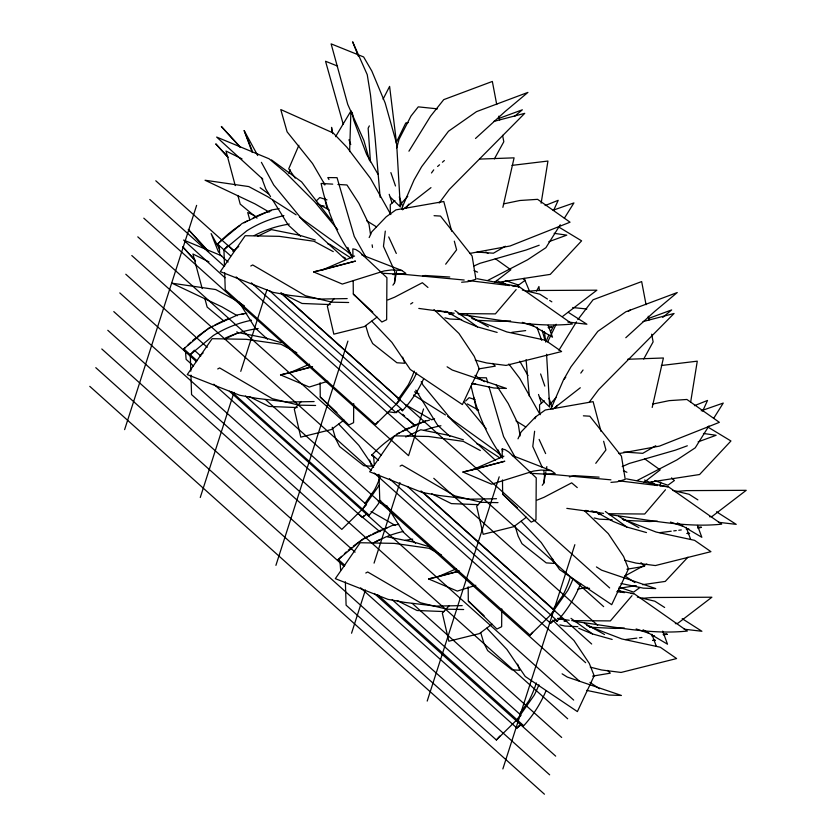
<?xml version="1.0" encoding="UTF-8"?>
<svg xmlns="http://www.w3.org/2000/svg" width="836" height="836" viewBox="0 0 836 836"><rect width="100%" height="100%" fill="white"/><g stroke="black" fill="none" stroke-linecap="round" stroke-linejoin="round"><path stroke-width="1.25" d="M353.701 403.589L353.586 422.671L348.831 424.981L320.251 396.975L320.104 382.773M501.767 608.911L501.652 626.728L496.887 629.038L468.317 601.032L468.17 586.83M349.626 151.598L350.911 111.313M392.93 285.16L394.456 283.059L395.209 275.692L394.529 270.76L383.463 246.348L385.291 231.102M542.25 485.288L543.776 483.198L544.529 475.83L543.849 470.898M534.622 431.24L532.783 446.487L542.271 467.408M541.132 203.211L547.946 161.045L511.987 165.382M660.064 485.967L660.68 482.132M690.661 402.074L697.276 361.173L661.318 365.51M394.456 283.059L396.577 271.575M543.776 483.198L545.908 471.703M546.378 469.153L546.848 466.603M502.875 207.338L514.088 157.847L479.603 159.091M652.195 407.466L663.408 357.986L627.648 359.271M396.745 147.867L399.065 139.204L411.019 116.016L418.261 106.851L437.468 108.858M547.726 341.82L556.159 324.263M124.616 429.631L196.617 205.374M193.503 365.98L186.125 359.355L185.456 351.172L183.554 349.469L183.753 348.831L208.477 328.287L237.832 314.817L246.787 313.281M228.124 262.002L219.784 254.52L219.116 246.338L217.214 244.624L217.412 243.987L242.137 223.452L271.491 209.972L279.161 208.655M200.264 497.493L234.007 392.377M240.758 371.351L267.008 289.59M275.911 565.355L347.912 341.098M340.66 569.953L339.991 561.771L338.089 560.068L338.287 559.43L363.012 538.896L392.366 525.416L398.762 524.318M374.319 465.119L373.65 456.937L371.748 455.223L371.947 454.585L378.468 460.427M213.807 384.194L362.396 517.484L366.847 513.889L368.749 515.603L368.958 514.966L231.865 391.979M251.343 282.829L396.055 412.65L400.507 409.055L402.409 410.758L402.618 410.121L269.391 290.615M351.559 633.218L365.426 589.997M374.058 563.13L399.932 482.539M423.559 408.961L408.553 455.672L143.792 218.165M427.206 701.07L499.207 476.813M502.854 768.932L574.855 544.675M360.609 587.854L516.93 728.093L521.382 724.488L523.284 726.202L523.493 725.564L377.694 594.772M389.43 478.673L550.59 623.248L555.041 619.654L556.943 621.357L557.152 620.72L407.477 486.458M298.88 145.297L288.733 168.799L295.244 178.141M288.733 173.251L290.259 169.729M396.034 142.977L405.794 122.955L408.229 122.599M401.499 209.042L414.05 179.97L421.657 166.677L448.504 131.231L476.51 111.637L527.924 92.409L505.08 111.533L475.506 138.473M545.856 341.955L548.834 335.048M550.83 409.18L563.38 380.108L570.978 366.816L597.824 331.37L625.83 311.776L677.244 292.548L654.4 311.671L625.788 337.734M369.178 237.549L371.78 231.823L386.18 216.827L395.95 209.867L443.791 201.507L451.68 231.238M553.881 209.805L558.187 200.326L545.124 205.551M517.986 438.827L521.11 431.951L535.5 416.955L545.271 410.006L593.111 401.635L601 431.376M702.668 411.124L707.507 400.454L694.444 405.679M534.925 418.773L536.054 416.485M369.345 125.87L368.154 128.19L370.442 161.86M383.055 99.171L389.607 86.401L396.348 141.618M536.555 291.179L538.938 286.539L539.408 290.395M550.548 331.787L553.975 325.267M494.379 158.903L503.805 141.754L502.582 135.338M643.71 359.031L653.125 341.882L651.662 334.191M335.57 136.686L350.869 111.125M408.929 151.191L430.519 116.256L443.749 99.63L492.341 81.447L496.73 104.542M558.929 350.232L576.474 321.85M577.822 319.665L593.069 299.769L641.661 281.586L646.05 304.68M560.256 224.769L545.908 247.686L527.506 259.829L487.806 280.405M564.363 218.217L573.924 202.929L553.118 210.212M708.897 425.994L695.238 447.824L676.826 459.957L637.126 480.533M713.683 418.345L723.245 403.067L701.216 410.779M397.988 399.514L408.219 384.968A112.755 110.645 17.8 0 0 414.238 371.111M224.706 272.839L225.229 289.747L375.489 424.542L396.107 404.279L413.224 379.931A116.016 113.853 17.8 0 0 416.558 372.94M365.06 503.314L374.559 489.802A112.755 110.645 17.8 0 0 380.15 477.137M190.963 375.082L191.559 394.592L341.82 529.387L362.448 509.124L379.565 484.765M553.254 609.078L562.753 595.566A112.755 110.645 17.8 0 0 570.351 576.903M378.959 474.336L379.763 500.346L530.024 635.141L550.642 614.878L567.759 590.529A116.016 113.853 17.8 0 0 573.057 578.721M519.595 713.913L529.094 700.401A112.755 110.645 17.8 0 0 536.325 682.949M345.373 581.772L346.104 605.191L496.365 739.985L516.982 719.723L534.1 695.364A116.016 113.853 17.8 0 0 538.927 684.768M405.794 208.279L408.814 204.13M431.47 172.979L433.738 169.865M555.114 408.407L557.382 405.293M580.79 373.117L583.058 370.003M439.172 203.033L449.287 189.49L524.736 113.341L493.71 121.45M589.275 402.126L598.618 389.628L674.067 313.479L643.041 321.588M445.661 264.207L456.613 249.828L454.314 241.155M595.765 463.322L605.933 449.956L603.634 441.283M564.185 379.116L565.794 377.14M516.146 289.611L495.382 313.887L458.023 313.594M665.477 489.75L644.713 514.015L608.629 513.732M631.985 595.671L610.385 620.908L571.74 620.615M400.099 204.81L407.78 196.251M549.419 404.948L556.243 397.33M224.497 266.339L223.933 249.828L228.009 245.408L234.435 251.166M190.838 371.174L190.263 354.673L194.349 350.242L200.776 356.011M396.107 404.279L400.193 399.859L281.074 292.997L302.036 303.468L330.304 304.586M362.448 509.124L366.523 504.693L245.47 396.097M550.642 614.878L554.728 610.458L422.974 492.268M516.982 719.723L521.068 715.292L392.23 599.725M334.39 298.494L327.325 306.112L333.836 334.17L364.391 326.583L377.057 317.095M301.326 401.458L294.272 409.086L300.772 437.144L331.328 429.558L343.993 420.069M483.71 498.622L476.656 506.25L483.156 534.308L513.712 526.711L526.377 517.223M449.392 605.515L442.328 613.143L448.838 641.202L479.394 633.615L492.059 624.126M687.903 557.194L665.268 581.417L642.57 584.698M316.332 200.901L319.78 197.557L326.991 199.888M465.652 401.029L469.1 397.685L475.12 399.639M437.594 166.479L439.527 164.776M442.422 162.236L444.355 160.533M394.958 200.619L390.234 204.695L390.37 213.807M544.278 400.757L539.554 404.823L539.701 413.935M514.391 116.444L522.343 109.798L498.266 118.67M662.729 317.408L671.663 309.926L648.799 318.359M223.933 249.828L246.913 230.736A116.016 113.853 17.8 0 1 283.916 215.657M232.868 251.385L238.751 246.495M190.263 354.673L213.253 335.581A116.016 113.853 17.8 0 1 251.49 320.24M200.18 355.415L203.127 352.97M628.348 311.462L630.302 309.853M402.534 209.794L430.968 187.63M552.868 409.128L580.299 387.758M494.431 282.453L510.848 269.767L495.257 258.648M643.751 482.581L660.168 469.895L644.577 458.776M562.847 316.259L596.883 290.186L537.099 290.489L526.931 291.325M640.073 587.405L633.594 592.118L619.152 587.154M410.633 304.011L412.775 302.59M646.834 563.997L624.356 576.265M505.372 246.233L493.428 253.203L477.011 252.075M655.79 445.724L642.759 453.331L623.802 452.036M250.779 266.005L252.691 264.949L305.401 295.725L332.007 302.183L348.675 302.496M217.715 368.969L219.638 367.924L272.337 398.688L298.954 405.157L315.611 405.47M400.099 466.133L402.022 465.088L454.732 495.852L481.337 502.311L497.995 502.624M365.781 573.026L367.694 571.981L420.404 602.746L447.02 609.214L463.677 609.528M257.551 236.316L271.439 229.618L299.246 235.156L315.308 240.016M225.647 338.726L238.385 332.592L266.182 338.131L281.011 342.614M405.721 437.009L420.769 429.756L448.566 435.295L463.395 439.778M373.713 542.783L386.441 536.649L414.248 542.188L431.543 547.423M396.682 434.051L426.026 420.571M474.064 265.921L479.948 263.319L526.011 250.048L539.199 245.23M622.214 466.582L629.278 463.457L675.331 450.176L687.328 445.797M392.962 274.574L405.847 273.372L401.897 270.509L391.739 269.923L384.257 270.916L342.311 284.073L313.594 271.909L322.403 269.976L354.568 256.035M327.754 381.237L309.257 387.047L280.53 374.883L289.34 372.94L309.592 364.172M544.863 474.461L555.177 473.5L551.217 470.637L541.07 470.062L533.577 471.055L491.641 484.201L462.914 472.047L471.723 470.104L503.889 456.174M475.82 585.294L457.313 591.104L428.596 578.94L437.406 576.997L456.466 568.741M387.779 299.967L394.738 297.135L422.358 282.725L427.938 287.459M537.099 500.106L544.069 497.274L571.678 482.853L577.268 487.587M548.803 241.719L566.798 235.146L554.132 233.338M698.123 441.857L716.118 435.284L703.452 433.466M587.436 587.332L577.864 589.171M322.403 269.976L355.478 261.093L313.594 271.909M289.34 372.94L311.389 367.025M471.723 470.104L504.798 461.232L462.914 472.047M437.406 576.997L458.232 571.416M422.535 276.152L425.033 275.493L449.789 277.029M569.358 476.948L574.353 475.632L599.109 477.157M280.53 374.883L312.56 366.607M428.596 578.94L459.392 570.988M501.057 281.931L550.266 274.386L581.605 240.841L558.615 226.943M650.377 482.069L699.586 474.524L730.936 440.98L707.935 427.081M618.598 588.377L636.259 585.608M503.45 203.911L519.898 200.494L537.59 199.334L570.048 222.198L510.106 245.983L469.539 253.475M652.78 404.039L669.218 400.632L686.91 399.472L719.368 422.337L659.437 446.121L618.859 453.603M478.829 368.895L495.309 366.137L492.561 363.388M626.885 569.243L644.629 566.275L640.961 562.607M592.557 676.136L610.311 673.168L607.563 670.42M709.659 516.773L712.178 516.387L746.214 490.324L686.419 490.617L674.986 491.558M675.342 623.666L677.85 623.28L711.885 597.217L652.101 597.521L641.933 598.357M511.81 332.352L525.677 330.596M548.364 327.722L552.147 327.252L548.28 327.179M659.876 532.647L671.214 531.205M673.743 530.891L676.261 530.567M678.78 530.254L681.298 529.93M686.346 529.293L688.864 528.979M697.684 527.861L701.467 527.38L697.6 527.317M625.558 639.54L636.896 638.098M639.415 637.784L641.933 637.46M652.017 636.186L654.546 635.872M663.366 634.754L667.149 634.273L663.282 634.21M461.629 282.244L467.784 281.722L475.914 279.245L472.11 256.004L440.488 216.075L434.062 215.688M610.949 482.372L617.114 481.849L625.244 479.373L621.43 456.142L589.808 416.203L583.382 415.816M548.416 327.513L552.147 327.252M697.736 527.652L701.467 527.38M687.15 533.587L689.637 533.41L687.056 533.368M663.418 634.545L667.149 634.273M652.832 640.48L655.309 640.303L652.738 640.261M510.597 320.909L500.304 321.411L475.768 320.251M657.347 521.162L649.624 521.539L623.802 520.316M624.314 628.003L615.306 628.432L589.474 627.219M347.18 298.588L320.564 299.058L289.81 295.369L272.923 292.339L220.328 271.627L245.188 235.71L279.245 236.337L314.054 241.27L333.271 251.626M314.117 401.562L287.5 402.032L256.756 398.344L239.859 395.303L187.264 374.601L212.135 338.685L246.192 339.311L280.99 344.244L296.822 352.761M496.5 498.716L469.884 499.196L439.14 495.508L422.253 492.467L369.658 471.765L394.519 435.838L428.575 436.476L463.374 441.398L480.334 450.541M462.183 605.619L435.566 606.09L404.812 602.401L387.925 599.36L335.33 578.658L360.191 542.742L394.247 543.369L429.056 548.301L441.492 555M478.276 377.715L486.364 377.82L487.837 382.825M449.11 314.252L452.997 314.388M598.44 514.38L601.032 514.474M564.122 621.284L566.714 621.367M297.24 407.56L268.973 406.442L249.201 396.577M478.338 504.672L451.356 503.606L431.585 493.742M444.02 611.565L417.039 610.499L397.267 600.635M461.556 319.571L449.935 319.028L444.898 317.826M612.171 519.773L599.255 519.156L594.218 517.965M577.854 626.666L564.937 626.059L559.901 624.858M382.104 273.236L406.547 274.595L464.189 280.029M530.149 473.301L555.867 474.733L610.917 479.843M332.738 184.139L321.108 183.46C326.761 209.7 336.803 234.947 352.74 256.683M337.911 184.442L346.961 184.975L358.895 203.357L368.99 224.278L370.557 234.55M471.723 383.672L475.6 383.891M572.712 307.523L586.788 308.996M567.874 322.027L586.903 324.232L568.281 312.34M718.469 522.301L736.223 524.36L716.504 511.778M684.151 629.205L701.906 631.264L682.186 618.671M468.076 280.509L509.563 285.588M512.165 285.902L518.644 286.696M618.703 480.794L657.598 485.559M660.189 485.883L667.964 486.834M584.385 587.698L589.568 588.335M616.79 591.669L624.576 592.62M631.055 593.414L633.646 593.727M454.22 313.249L418.805 308.421M603.55 513.377L566.829 508.372M557.925 618.755L569.222 620.27M388.322 411.751L394.791 412.67M451.335 313.218L443.853 311.431M459.027 314.378C496.563 318.976 534.392 327.963 572.326 324.023L519.146 286.717L477.157 278.712M599.37 513.158L591.992 511.057M609.632 514.704C646.75 519.26 684.151 528.08 721.656 524.162L668.466 486.845L626.477 478.85M565.052 620.061L558.856 618.462M574.029 621.399C611.565 626.007 649.394 634.994 687.328 631.055L634.148 593.748L617.605 590.592M437.562 310.48L446.508 311.933M585.608 510.409L588.157 510.827M590.718 511.235L598.388 512.478M557.675 618.337L564.07 619.371M471.64 383.337L494.003 388.008L506.417 388.437L452.286 370.045L447.103 366.795M620.97 583.476L643.323 588.147L655.737 588.575L601.617 570.183L596.423 566.923M586.642 690.369L609.005 695.04L621.42 695.468L567.299 677.076L562.105 673.826M522.333 290.04L539.795 294.157L547.455 299.048M672.907 490.471L689.115 494.285L697.882 499.886M637.335 597.071L654.797 601.188L664.651 607.479M502.269 458.003L502.175 448.963L505.122 449.674L508.696 451.952L536.231 477.847L535.97 519.835L531.215 522.134L502.635 494.139L502.488 479.937M475.287 360.128L486.656 362.96L506.073 365.416L561.625 351.528L545.271 340.2L506.804 331.923L471.744 318.422M624.607 560.266L635.977 563.088L655.393 565.554L710.945 551.666L694.601 540.338L656.124 532.051L622.277 519.02M590.289 667.159L601.659 669.991L621.075 672.447L676.627 658.559L660.283 647.231L621.806 638.944L586.747 625.453M445.713 311.222L463.729 321.254L477.502 326.907L497.148 332.425M596.162 511.987L613.06 521.392L626.833 527.035L646.479 532.563M578.731 628.285L592.505 633.928L612.161 639.456M327.66 243.757L330.126 244.509L350.587 257.791M476.98 443.895L479.446 444.637L499.907 457.919M533.974 326.28L522.343 322.362M683.305 526.419L670.462 522.061M648.987 633.312L636.144 628.954M415.273 392.544L418.951 393.798M505.352 280.541L518.592 285.086L525.06 280.373L523.179 278.618M654.682 480.669L667.912 485.225L674.391 480.512L671.559 477.868M361.769 254.917L401.897 270.509M512.301 455.526L551.217 470.637M337.587 66.096L325.538 61.247L343.188 124.104M221.728 255.837L183.606 240.047L224.978 277.751M474.064 270.603L477.586 272.149M496.375 280.426L505.77 284.564M623.384 470.731L626.906 472.288M644.525 480.042L655.09 484.702M618.421 590.561L620.772 591.595M254.855 215.719L247.707 212.522L249.818 219.952M242.022 158.892L225.981 151.023L235.25 185.602M208.958 261.867L192.917 253.998L202.187 288.577M413.621 395.01L445.442 414.959M378.196 501.318L387.005 506.48M343.45 257.101L345.707 258.324M316.875 203.148L329.332 210.076M467.324 403.913L478.652 410.204M488.391 326.855L467.209 314.723M618.65 516.345L638.84 527.62M584.333 623.238L604.522 634.514M269.286 212.114L254.907 203.848L205.039 180.242L248.783 186.574L267.625 196.659L296.111 214.821M405.335 404.614L431.878 419.881M237.33 315.726L221.843 306.812L171.986 283.205L215.719 289.549L234.561 299.633L244.425 305.913M371.017 511.507L395.344 525.499M529.23 323.417L552.502 337.169L548.144 325.288M677.453 522.897L701.832 537.297L697.464 525.426M643.124 629.79L667.504 644.201L662.708 631.128M366.67 220.746L376.43 226.838M516 420.884L525.75 426.966M549.649 300.448L551.844 301.848M299.403 216.921L346.313 250.727L353.095 256.589M447.626 416.359L495.643 450.855L502.415 456.717M474.932 375.385L484.462 381.697M625.318 576.213L634.848 582.535M589.934 682.406L599.475 688.728M477.502 326.907L454.962 310.543M626.833 527.035L605.316 511.465M592.505 633.928L570.988 618.358M485.904 251.97L487.984 253.454M271.491 159.927L301.618 181.903L331.704 220.714M260.142 187.724L268.513 193.837M414.698 391.676L416.788 393.202M257.028 218.112L240.214 204.13L237.905 195.478M397.455 410.842L415.252 425.639M223.964 321.076L207.161 307.094L204.841 298.452M236.818 331.767L238.793 333.418M358.184 513.628L379.941 531.717M155.789 180.785L234.352 251.26M280.896 293.018L609.674 587.948M217.412 243.987L230.694 255.9M149.79 199.48L224.466 266.465M236.107 276.904L603.676 606.643M433.769 478.296L597.677 625.328M137.794 236.849L381.216 455.223M420.978 490.899L591.679 644.013M131.795 255.544L371.341 470.428M374.246 473.04L585.67 662.708M125.787 274.229L207.255 347.306M265.451 399.514L579.672 681.392M183.753 348.831L197.035 360.744M119.788 292.913L196.408 361.643M229.377 391.227L573.674 700.077M113.79 311.609L567.675 718.772M107.792 330.293L355.101 552.147M412.315 603.477L561.677 737.457M338.287 559.43L344.808 565.272M101.793 348.978L344.254 566.484M374.319 593.455L555.679 756.141M95.785 367.673L549.67 774.836M89.786 386.357L544.435 794.2M300.563 236.274L288.232 225.009L272.567 199.856M449.893 436.402L437.552 425.137L415.764 390.151M267.51 339.238L255.168 327.973L238.824 301.744M415.576 543.306L403.234 532.03L386.89 505.801M262.817 179.197L216.66 137.073L269.087 158.788L285.41 172.456L314.817 201.946L337.702 229.639M355.519 296.028L353.315 294L353.179 281.095M322.456 399.002L320.251 396.975L336.939 412.576M470.522 603.059L468.317 601.032L484.075 615.766M502.53 281.92L505.362 284.564M651.861 482.058L654.682 484.692M372.783 312.204L353.315 294L381.885 322.006L386.65 319.697L386.911 277.709L359.365 251.814L355.802 249.546L352.844 248.835L352.928 256.579M618.473 589.829L620.364 591.585M502.635 494.139L517.474 508.006M434.009 309.55L458.943 333.459L474.263 356.376L479.185 368.76L462.381 404.561L410.236 369.46L391.917 342.394L371.801 321.16M584.26 510.566L608.263 533.598L623.593 556.504L628.505 568.898L611.701 604.689L559.556 569.588L541.237 542.533L521.121 521.288M402.795 414.29L404.645 416.056M407.414 418.721L414.802 425.806M552.711 620.113L573.945 640.491L589.275 663.397L594.187 675.791L577.383 711.593L525.238 676.481L506.919 649.426L486.803 628.191M390.402 197.244L400.35 206.952L396.651 143.813L385.156 102.974L371.842 71.081L363.639 56.963L331.119 43.869L347.734 104.385L363.921 140.584L369.564 160.606M539.722 397.382L549.67 407.08L546.577 354.255M345.299 259.306L303.081 220.662L273.717 184.975L261.407 162.33M495.529 460.343L452.401 420.801L423.037 385.114L421.187 381.718M338.737 424.134L358.853 445.369L373.65 467.219M240.705 147.46L221.331 126.476L240.151 147.209M228.082 157.21L215.751 143.855L227.726 157.053M208.53 251.385L188.267 229.451L207.098 250.183M195.018 260.184L182.697 246.829L195.53 260.968M464.137 402.085L486.218 428.784M508.852 364.015L519.793 378.468L540.16 414.719M502.76 457.846C487.158 436.465 476.551 411.918 471.128 386.044M496.281 385.103L508.215 403.495L518.32 424.416L520.076 435.964M270.519 196.585L265.754 188.926L261.71 177.995M328.966 179.541L327.796 177.577L337.044 177.681L354.255 236.452L365.677 256.756M324.985 184.861L312.539 163.522L287.103 131.837L280.771 109.547L333.156 132.966L347.024 147.376L370.473 178.329L390.83 214.591M519.773 361.204L527.997 375.552M378.039 174.316L366.649 154.441L353.638 119.997L352.238 112.421M514.997 456.884L503.585 436.591L488.935 386.577M252.273 152.476L244.175 130.615L257.718 155.527M219.732 249.441L211.121 233.578L218.572 252.253M539.115 439.412L545.626 453.582M388.709 236.922L396.306 253.454M323.417 182.363L324.452 184.704M524.12 278.304L529.554 291.294M498.151 449.977L501.088 457.229M347.839 247.425L352.259 258.303M244.175 130.615L252.096 150.449M358.31 56.085L352.635 41.8L367.244 74.686L370.473 94.761L375.061 137.438L380.129 197.244M348.957 139.748L350.754 144.503M686.22 527.359L690.578 539.241M651.892 634.252L656.26 646.134M536.89 327.231L541.686 340.294M540.61 373.953L544.821 386.107M549.022 398.26L551.969 406.766M390.872 172.613L395.501 185.979M399.284 196.92L402.649 206.638M552.397 558.5L554.049 563.401L546.242 562.889L521.988 543.703L518.132 536.075L514.986 525.625M517.662 664.171L519.731 670.294L511.925 669.793L487.67 650.596L483.814 642.968L480.669 632.518M402.659 357.139L404.728 363.263L396.922 362.761L372.668 343.565L368.812 335.936L365.666 325.486M369.606 460.113L371.665 466.237L363.859 465.725L339.604 446.539L335.748 438.91L332.258 427.3M538.52 394.467L541.362 403.151M389.2 194.328L392.042 203.012M542.146 330.335L544.936 340.231M502.175 448.963L502.781 451.21M473.834 397.737L476.677 410.016M324.514 197.609L326.782 207.422M648.245 316.227L648.976 320.073M498.925 116.089L499.656 119.935M332.728 133.676L331.558 127.365L331.808 131.221M518.184 284.857L518.592 287.365M372.125 244.823L372.511 247.393M529.282 396.086L526.084 359.699M545.668 341.757L544.403 331.484M351.402 111.251L351.569 113.821M552.293 621.367A118.785 116.559 17.8 0 1 550.59 623.248M423.789 430.467A116.016 113.853 17.8 0 1 440.927 425.754M580.654 583.507A124.794 122.464 17.8 0 1 556.943 621.357M371.748 455.223A124.794 122.464 17.8 0 1 396.473 434.689M397.56 434.009A124.794 122.464 17.8 0 1 399.765 432.693M402.001 431.407A124.794 122.464 17.8 0 1 408.919 427.823M411.281 426.726A124.794 122.464 17.8 0 1 425.827 421.208M427.05 420.842A124.794 122.464 17.8 0 1 429.537 420.132M432.045 419.463A124.794 122.464 17.8 0 1 434.574 418.846M532.605 632.235A101.25 99.359 17.8 0 1 530.024 635.141M397.748 410.769A118.785 116.559 17.8 0 1 396.055 412.65M254.28 235.564A112.755 110.645 17.8 0 1 289.287 224.079M423.622 378.833A124.794 122.464 17.8 0 1 402.409 410.758M217.214 244.624A124.794 122.464 17.8 0 1 239.786 225.469M244.122 222.742A124.794 122.464 17.8 0 1 247.466 220.809M253.214 217.799A124.794 122.464 17.8 0 1 271.292 210.609M321.515 205.687A124.794 122.464 17.8 0 1 324.128 205.98M378.06 421.637A101.25 99.359 17.8 0 1 375.489 424.542M364.088 515.613A118.785 116.559 17.8 0 1 362.396 517.484M225.197 338.141A112.755 110.645 17.8 0 1 238.25 333.021M240.663 332.279A112.755 110.645 17.8 0 1 258.167 328.548M380.662 500.44A124.794 122.464 17.8 0 1 368.749 515.603M183.554 349.469A124.794 122.464 17.8 0 1 185.299 347.609M188.016 344.881A124.794 122.464 17.8 0 1 190.827 342.217M192.761 340.492A124.794 122.464 17.8 0 1 195.718 337.974M197.745 336.354A124.794 122.464 17.8 0 1 207.192 329.614M208.279 328.924A124.794 122.464 17.8 0 1 212.678 326.28M214.936 325.026A124.794 122.464 17.8 0 1 229.085 318.443M241.343 314.367A124.794 122.464 17.8 0 1 243.851 313.699M519.459 725.251A118.785 116.559 17.8 0 1 516.93 728.093M405.105 540.411A112.755 110.645 17.8 0 1 412.702 539.157M374.538 542.25A116.016 113.853 17.8 0 1 380.411 539.304M387.674 536.221A116.016 113.853 17.8 0 1 403.558 531.372M499.782 736.077A101.25 99.359 17.8 0 1 496.365 739.985M546.033 690.735A124.794 122.464 17.8 0 1 523.284 726.202M338.089 560.068A124.794 122.464 17.8 0 1 341.631 556.379M344.411 553.693A124.794 122.464 17.8 0 1 346.323 551.948M348.267 550.245A124.794 122.464 17.8 0 1 351.266 547.758M353.304 546.159A124.794 122.464 17.8 0 1 362.814 539.523M363.9 538.854A124.794 122.464 17.8 0 1 370.62 535.009M372.919 533.817A124.794 122.464 17.8 0 1 381.206 530.014M383.62 529.042A124.794 122.464 17.8 0 1 387.267 527.683"/></g></svg>
